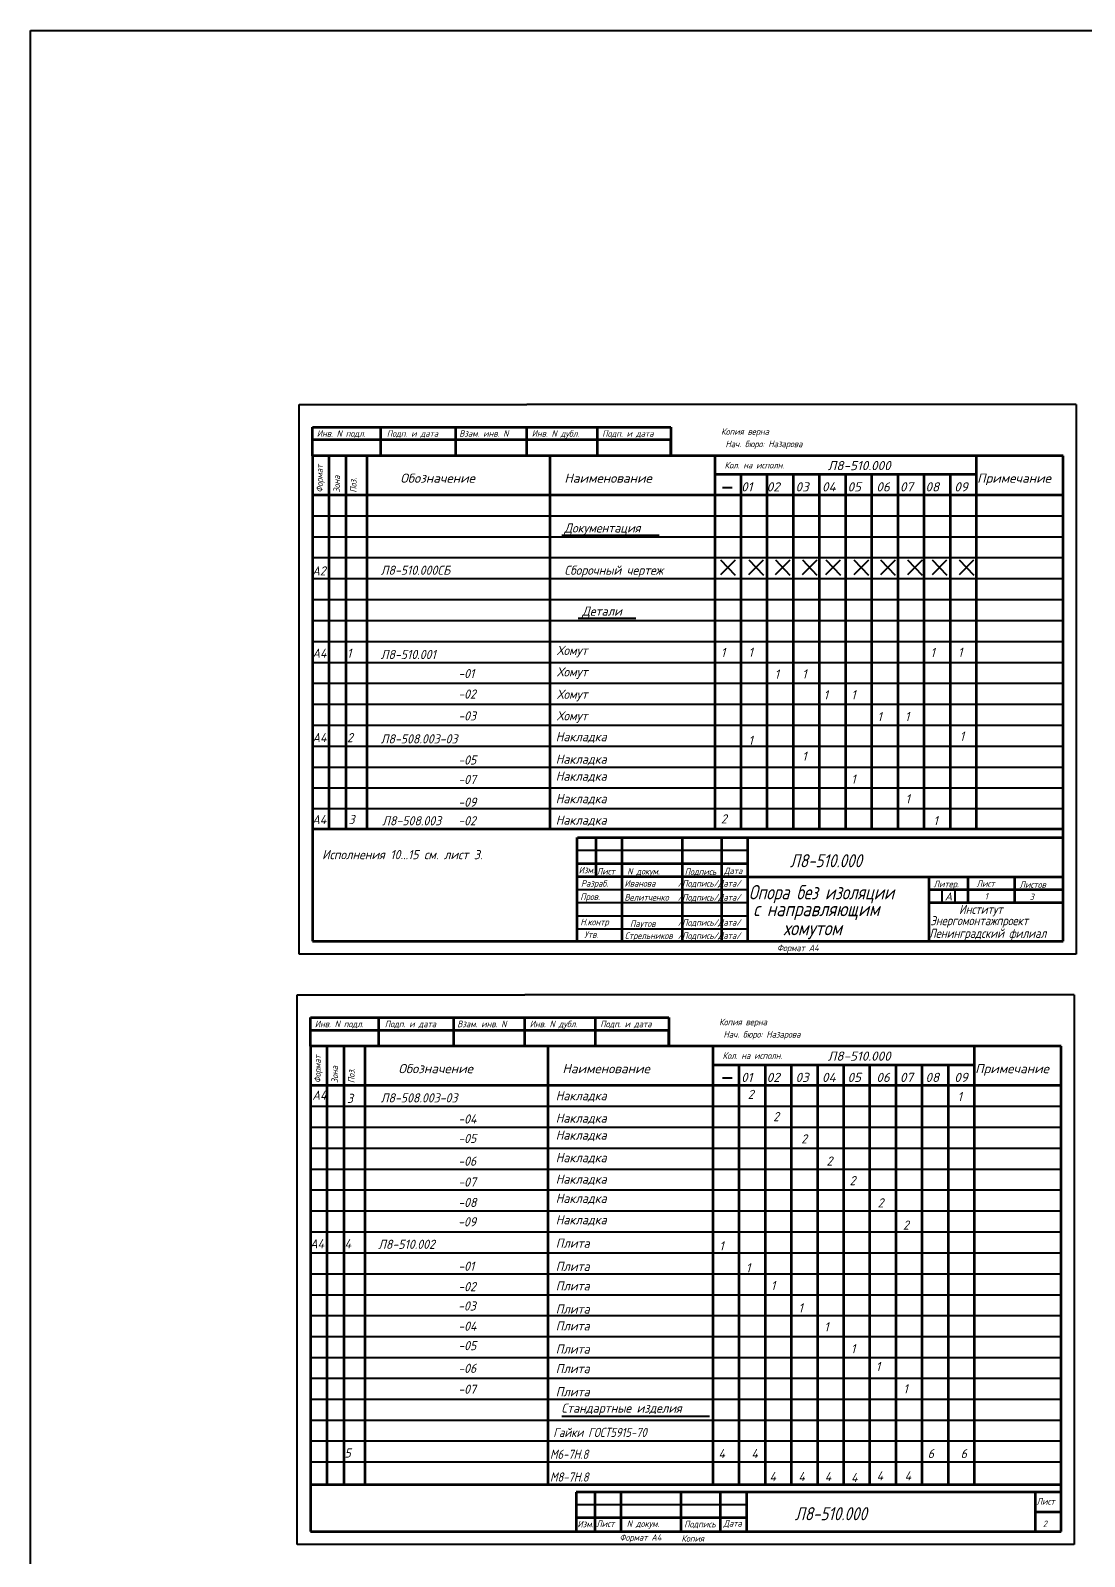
# Model space of a CAD drawing. Extents: x 2364 to 24352926, y -9422284 to 1126.
# Drawn here: x 2948 to 3351, y -209 to 374 of the extents above; entities that cross this region are included whole.
import ezdxf

# ---------------------------------------------------------------- set-up
doc = ezdxf.new("R2010")
doc.units = 0
doc.layers.add('ОСНОВНЫЕ', color=5, linetype='CONTINUOUS')
doc.layers.add('ТОНКИЕ', color=4, linetype='CONTINUOUS')
doc.styles.add('25', font='romans.shx', dxfattribs={"width": 0.8, "oblique": 15, "height": 2.5})
doc.styles.add('5', font='romans.shx', dxfattribs={"oblique": 15, "height": 3.5})

msp = doc.modelspace()

# ---------------------------------------------------------------- linework, layer by layer
at = {"layer": 'ОСНОВНЫЕ', "color": 4, "linetype": 'Continuous', "lineweight": 40}
for p, q in [((3050.453, 21.01936), (3050.453, 231.01936)), ((3050.453, 231.01936), (3137.453, 231.01936)), ((3347.453, 231.01936), (3137.453, 231.01936)), ((3347.453, 231.01936), (3347.453, 21.01936)), ((3212.26958, 199.33754), (3215.88269, 199.33754)), ((3342.453, 188.36733), (3055.453, 188.36733)), ((3150.8676, 181.11926), (3187.96482, 181.11926)), ((3342.453, 180.36733), (3055.453, 180.36733)), ((3342.453, 172.36733), (3055.453, 172.36733)), ((3217.02882, 171.57482), (3211.45013, 165.85963)), ((3211.52075, 171.64538), (3217.09944, 165.78907)), ((3227.77184, 171.57482), (3222.19316, 165.85963)), ((3222.26377, 171.64538), (3227.84246, 165.78907)), ((3237.95678, 171.57482), (3232.37809, 165.85963)), ((3232.4487, 171.64538), (3238.0274, 165.78907)), ((3248.28124, 171.57482), (3242.70255, 165.85963)), ((3242.77316, 171.64538), (3248.35186, 165.78907)), ((3257.24253, 171.57482), (3251.66385, 165.85963)), ((3251.73446, 171.64538), (3257.31315, 165.78907)), ((3267.98556, 171.57482), (3262.40687, 165.85963)), ((3262.47748, 171.64538), (3268.05618, 165.78907)), ((3278.17049, 171.57482), (3272.5918, 165.85963)), ((3272.66242, 171.64538), (3278.24111, 165.78907)), ((3288.49495, 171.57482), (3282.91626, 165.85963)), ((3282.98687, 171.64538), (3288.56557, 165.78907)), ((3297.90499, 171.57482), (3292.3263, 165.85963)), ((3292.39692, 171.64538), (3297.97561, 165.78907)), ((3308.22945, 171.57482), (3302.65076, 165.85963)), ((3302.72137, 171.64538), (3308.30007, 165.78907)), ((3342.453, 164.36733), (3055.453, 164.36733)), ((3342.453, 156.36733), (3055.453, 156.36733)), ((3342.453, 148.36733), (3055.453, 148.36733)), ((3157.03764, 149.33106), (3179.06307, 149.33106)), ((3342.453, 140.36733), (3055.453, 140.36733)), ((3342.453, 132.36733), (3055.453, 132.36733)), ((3342.453, 124.36733), (3055.453, 124.36733)), ((3342.453, 116.36733), (3055.453, 116.36733)), ((3342.453, 108.36733), (3055.453, 108.36733)), ((3342.453, 100.36733), (3055.453, 100.36733)), ((3342.453, 92.36733), (3055.453, 92.36733)), ((3342.453, 84.48054), (3055.453, 84.48054)), ((3342.453, 76.59375), (3055.453, 76.59375)), ((3347.453, 21.01936), (3050.453, 21.01936)), ((3049.69922, -204.54281), (3049.69922, 5.45719)), ((3049.69922, 5.45719), (3136.69922, 5.45719)), ((3346.69922, 5.45719), (3136.69922, 5.45719)), ((3346.69922, 5.45719), (3346.69922, -204.54281)), ((3212.26958, -26.24943), (3215.88269, -26.24943)), ((3341.69922, -37.19483), (3054.69922, -37.19483)), ((3341.69922, -45.19483), (3054.69922, -45.19483)), ((3341.69922, -53.19483), (3054.69922, -53.19483)), ((3341.69922, -61.19483), (3054.69922, -61.19483)), ((3341.69922, -69.19483), (3054.69922, -69.19483)), ((3341.69922, -77.19483), (3054.69922, -77.19483)), ((3341.69922, -85.19483), (3054.69922, -85.19483)), ((3341.69922, -93.19483), (3054.69922, -93.19483)), ((3341.69922, -101.19483), (3054.69922, -101.19483)), ((3341.69922, -109.19483), (3054.69922, -109.19483)), ((3341.69922, -117.19483), (3054.69922, -117.19483)), ((3341.69922, -125.19483), (3054.69922, -125.19483)), ((3341.69922, -133.19483), (3054.69922, -133.19483)), ((3341.69922, -141.08163), (3054.69922, -141.08163)), ((3341.69922, -149.08163), (3054.69922, -149.08163)), ((3341.69922, -157.08163), (3054.69922, -157.08163)), ((3150.81207, -155.45648), (3207.31876, -155.45648)), ((3341.69922, -165.08163), (3054.69922, -165.08163)), ((3341.69922, -173.08163), (3054.69922, -173.08163)), ((3346.69922, -204.54281), (3049.69922, -204.54281))]:
    msp.add_line(p, q, dxfattribs=at)
at = {"layer": 'ОСНОВНЫЕ', "color": 5, "linetype": 'Continuous', "lineweight": 100}
for p, q in [((3055.453, 222.36733), (3192.453, 222.36733)), ((3055.453, 222.36733), (3081.453, 222.36733)), ((3055.453, 211.36733), (3055.453, 222.36733)), ((3081.453, 222.36733), (3081.453, 211.47624)), ((3110.32388, 222.36733), (3137.32388, 222.36733)), ((3110.32388, 211.47624), (3110.32388, 222.36733)), ((3137.32388, 222.36733), (3137.32388, 211.47624)), ((3164.32388, 222.36733), (3164.32388, 211.47624)), ((3192.453, 222.36733), (3192.453, 211.47624)), ((3192.453, 217.47624), (3055.453, 217.47624)), ((3192.453, 211.47624), (3192.453, 217.47624)), ((3192.453, 211.47624), (3192.453, 217.47624)), ((3054.69922, -14.19483), (3054.69922, -3.19483)), ((3054.69922, -3.19483), (3191.69922, -3.19483)), ((3054.69922, -3.19483), (3080.69922, -3.19483)), ((3080.69922, -3.19483), (3080.69922, -14.08592)), ((3109.57009, -14.08592), (3109.57009, -3.19483)), ((3109.57009, -3.19483), (3136.57009, -3.19483)), ((3136.57009, -3.19483), (3136.57009, -14.08592)), ((3163.57009, -3.19483), (3163.57009, -14.08592)), ((3191.69922, -3.19483), (3191.69922, -14.08592)), ((3191.69922, -8.08592), (3054.69922, -8.08592)), ((3191.69922, -14.08592), (3191.69922, -8.08592)), ((3191.69922, -14.08592), (3191.69922, -8.08592))]:
    msp.add_line(p, q, dxfattribs=at)
at = {"layer": 'ОСНОВНЫЕ', "lineweight": 100}
for p, q in [((3055.453, 211.36733), (3055.453, 26.01936)), ((3342.453, 211.36733), (3055.453, 211.36733)), ((3342.453, 26.01936), (3342.453, 211.36733)), ((3055.453, 26.01936), (3342.453, 26.01936)), ((3054.69922, -14.19483), (3054.69922, -199.54281)), ((3341.69922, -14.19483), (3054.69922, -14.19483)), ((3341.69922, -199.54281), (3341.69922, -14.19483)), ((3054.69922, -199.54281), (3341.69922, -199.54281))]:
    msp.add_line(p, q, dxfattribs=at)
at = {"layer": 'ОСНОВНЫЕ', "color": 6, "lineweight": 80}
for p, q in [((3061.74748, 211.36733), (3061.74748, 68.70534)), ((3068.23834, 211.36733), (3068.23834, 68.70534)), ((3076.23834, 211.36733), (3076.23834, 68.70534)), ((3146.23834, 211.36733), (3146.23834, 68.70534)), ((3209.23834, 211.36733), (3209.23834, 68.70534)), ((3309.23834, 211.36733), (3309.23834, 68.70534)), ((3209.21412, 204.3283), (3309.40442, 204.3283)), ((3219.23834, 204.3283), (3219.23834, 68.70534)), ((3229.23834, 204.3283), (3229.23834, 68.70534)), ((3239.23834, 204.3283), (3239.23834, 68.70534)), ((3249.23834, 204.3283), (3249.23834, 68.70534)), ((3259.23834, 204.3283), (3259.23834, 68.70534)), ((3269.23834, 204.3283), (3269.23834, 68.70534)), ((3279.23834, 204.3283), (3279.23834, 68.70534)), ((3289.23834, 204.3283), (3289.23834, 68.70534)), ((3299.23834, 204.3283), (3299.23834, 68.70534)), ((3342.453, 196.36733), (3055.453, 196.36733)), ((3342.453, 68.70534), (3055.453, 68.70534)), ((3156.57766, 65.57343), (3156.57766, 26.01936)), ((3156.79506, 65.57343), (3342.53765, 65.57343)), ((3163.79506, 65.57343), (3163.79506, 50.57343)), ((3173.79506, 65.57343), (3173.79506, 26.01936)), ((3196.79506, 65.57343), (3196.79506, 26.01936)), ((3211.79506, 65.57343), (3211.79506, 26.01936)), ((3221.79506, 65.57343), (3221.79506, 26.01936)), ((3221.79506, 55.57343), (3156.88199, 55.57343)), ((3221.79506, 50.57343), (3156.88199, 50.57343)), ((3221.79506, 50.57343), (3342.14304, 50.57343)), ((3291.05958, 50.69591), (3291.05958, 26.01936)), ((3306.05958, 50.69591), (3306.05958, 40.57343)), ((3323.79506, 50.57343), (3323.79506, 40.57343)), ((3342.14304, 45.57343), (3291.79506, 45.57343)), ((3342.14304, 40.57343), (3291.79506, 40.57343)), ((3060.9937, -14.19483), (3060.9937, -181.65822)), ((3067.48456, -14.19483), (3067.48456, -181.65822)), ((3075.48456, -14.19483), (3075.48456, -181.65822)), ((3145.48456, -14.19483), (3145.48456, -181.65822)), ((3208.48456, -14.19483), (3208.48456, -181.65822)), ((3308.48456, -14.19483), (3308.48456, -181.65822)), ((3208.46034, -21.23386), (3308.65063, -21.23386)), ((3218.48456, -21.23386), (3218.48456, -181.65822)), ((3228.48456, -21.23386), (3228.48456, -181.65822)), ((3238.48456, -21.23386), (3238.48456, -181.65822)), ((3248.48456, -21.23386), (3248.48456, -181.65822)), ((3258.48456, -21.23386), (3258.48456, -181.65822)), ((3268.48456, -21.23386), (3268.48456, -181.65822)), ((3278.48456, -21.23386), (3278.48456, -181.65822)), ((3288.48456, -21.23386), (3288.48456, -181.65822)), ((3298.48456, -21.23386), (3298.48456, -181.65822)), ((3341.69922, -29.19483), (3054.69922, -29.19483)), ((3341.93151, -181.65822), (3054.93151, -181.65822)), ((3156.35124, -184.47349), (3156.35124, -199.18774)), ((3341.69922, -184.47349), (3156.35124, -184.47349)), ((3163.37295, -184.82856), (3163.37295, -199.54281)), ((3173.35124, -184.47349), (3173.35124, -199.47349)), ((3196.35124, -184.47349), (3196.35124, -199.47349)), ((3211.35124, -184.47349), (3211.35124, -199.47349)), ((3221.35124, -184.47349), (3221.35124, -199.47349)), ((3331.69922, -184.47349), (3331.69922, -199.47349)), ((3331.69922, -191.97349), (3341.69922, -191.97349)), ((3221.06445, -194.31476), (3156.15138, -194.31476))]:
    msp.add_line(p, q, dxfattribs=at)
at = {"layer": 'ОСНОВНЫЕ', "color": 4, "linetype": 'Continuous', "lineweight": 40}
msp.add_lwpolyline([(2947.71139, 373.85408), (4484.41613, 373.85408), (4484.41613, -516.43097), (2947.71139, -516.43097)], close=True, dxfattribs=at)
at = {"layer": 'ТОНКИЕ', "lineweight": 40}
for p, q in [((3221.79506, 60.57343), (3156.88199, 60.57343)), ((3221.79506, 45.57343), (3156.88199, 45.57343)), ((3296.05958, 45.69591), (3296.05958, 40.57343)), ((3301.05958, 45.69591), (3301.05958, 40.57343)), ((3221.79506, 40.57343), (3156.88199, 40.57343)), ((3221.79506, 35.57343), (3156.88199, 35.57343)), ((3221.79506, 30.57343), (3156.88199, 30.57343)), ((3221.06445, -189.31476), (3156.15138, -189.31476))]:
    msp.add_line(p, q, dxfattribs=at)

# ---------------------------------------------------------------- texts
at = {"layer": 'ОСНОВНЫЕ', "color": 4, "lineweight": 40, "style": '5', "oblique": 15}
for s, height, p in [('Обозначение', 3.5, (3089.08648, 201.10379)), ('Наименование', 3.5, (3151.79083, 201.10379)), ('Л8-510.000', 3.5, (3252.4212, 205.90378)), ('Примечание', 3.5, (3309.56307, 201.10379)), ('01', 3.5, (3219.36118, 197.78099)), ('02', 3.5, (3229.11659, 197.78099)), ('03', 3.5, (3240.1366, 197.78099)), ('04', 3.5, (3250.26617, 197.78099)), ('05', 3.5, (3260.02158, 197.78099)), ('06', 3.5, (3271.04159, 197.78099)), ('07', 3.5, (3280.05411, 197.78099)), ('08', 3.5, (3289.80952, 197.78099)), ('09', 3.5, (3300.82953, 197.78099)), ('А', 3, (3297.20355, 41.53704)), ('Л8-510.000', 3.5, (3252.4212, -19.68318)), ('Обозначение', 3.5, (3088.33269, -24.45837)), ('Наименование', 3.5, (3151.03704, -24.45837)), ('Примечание', 3.5, (3308.80928, -24.45837)), ('01', 3.5, (3219.36118, -27.80597)), ('02', 3.5, (3229.11659, -27.80597)), ('03', 3.5, (3240.1366, -27.80597)), ('04', 3.5, (3250.26617, -27.80597)), ('05', 3.5, (3260.02158, -27.80597)), ('06', 3.5, (3271.04159, -27.80597)), ('07', 3.5, (3280.05411, -27.80597)), ('08', 3.5, (3289.80952, -27.80597)), ('09', 3.5, (3300.82953, -27.80597))]:
    msp.add_text(s, height=height, dxfattribs=at).set_placement(p)
at = {"layer": 'ОСНОВНЫЕ', "color": 4, "lineweight": 40, "oblique": 15}
for s, height, style, width, p in [('Документация', 3.5, '5', 0.9, (3151.79083, 182.08415)), ('А2', 3.5, '5', 0.9, (3055.34999, 165.68899)), ('Л8-510.000СБ', 3.5, '5', 0.9, (3081.5389, 165.93373)), ('Сборочный чертеж', 3.5, '5', 0.9, (3151.79083, 165.93373)), ('Детали', 3.5, '5', 0.9, (3158.5888, 150.29595)), ('А4', 3.5, '5', 0.9, (3055.42624, 134.24474)), ('1', 3.5, '5', 0.9, (3068.70416, 134.24474)), ('Л8-510.001', 3.5, '5', 0.9, (3081.5389, 133.75561)), ('Хомут', 3.5, '5', 0.9, (3148.9277, 135.30982)), ('1', 3.5, '5', 0.9, (3211.63192, 134.52237)), ('1', 3.5, '5', 0.9, (3222.1677, 134.5823)), ('1', 3.5, '5', 0.9, (3291.73992, 134.52237)), ('1', 3.5, '5', 0.9, (3302.2757, 134.5823)), ('-01', 3.5, '5', 0.9, (3111.21779, 126.44343)), ('Хомут', 3.5, '5', 0.9, (3148.9277, 127.09633)), ('1', 3.5, '5', 0.9, (3232.17517, 126.23966)), ('1', 3.5, '5', 0.9, (3242.71095, 126.29959)), ('-02', 3.5, '5', 0.9, (3111.21779, 118.63148)), ('Хомут', 3.5, '5', 0.9, (3148.9277, 118.54058)), ('1', 3.5, '5', 0.9, (3250.91563, 118.31697)), ('1', 3.5, '5', 0.9, (3261.45142, 118.3769)), ('-03', 3.5, '5', 0.9, (3111.21779, 110.27248)), ('Хомут', 3.5, '5', 0.9, (3148.9277, 110.32709)), ('1', 3.5, '5', 0.9, (3271.45889, 110.03426)), ('1', 3.5, '5', 0.9, (3281.99467, 110.09419)), ('А4', 3.5, '5', 0.9, (3055.42624, 101.99476)), ('2', 3.5, '5', 0.9, (3068.70416, 101.99476)), ('Л8-508.003-03', 3.5, '5', 0.9, (3081.5389, 101.50563)), ('Накладка', 3.5, '5', 0.9, (3148.48536, 102.3371)), ('1', 3.5, '5', 0.9, (3302.94636, 102.53298)), ('1', 3.5, '5', 0.9, (3222.1677, 100.94942)), ('-05', 3.5, '5', 0.9, (3111.21779, 93.43752)), ('Накладка', 3.5, '5', 0.9, (3148.48536, 93.75234)), ('1', 3.5, '5', 0.9, (3242.71095, 94.85454)), ('-07', 3.5, '5', 0.9, (3111.21779, 86.0128)), ('Накладка', 3.5, '5', 0.9, (3148.48536, 87.25663)), ('1', 3.5, '5', 0.9, (3261.45142, 86.13916)), ('Накладка', 3.5, '5', 0.9, (3148.48536, 78.67188)), ('1', 3.5, '5', 0.9, (3282.19135, 78.60147)), ('-09', 3.5, '5', 0.9, (3111.21779, 77.33845)), ('А4', 3.5, '5', 0.9, (3055.33666, 70.71022)), ('3', 3.5, '5', 0.9, (3069.27278, 70.71022)), ('Л8-508.003', 3.5, '5', 0.9, (3082.10753, 70.22109)), ('-02', 3.5, '5', 0.9, (3111.21779, 70.23325)), ('Накладка', 3.5, '5', 0.9, (3148.48536, 70.46836)), ('2', 3.5, '5', 0.9, (3211.63192, 70.94896)), ('1', 3.5, '5', 0.9, (3292.8576, 70.27115)), ('Исполнения 10...15 см. лист 3.', 3.5, '5', 0.9, (3059.17682, 57.28611)), ('Кол. на исполн.', 2.5, '25', 0.8, (3212.26555, -18.99661)), ('А4', 3.5, '5', 0.9, (3055.42624, -34.6258)), ('3', 3.5, '5', 0.9, (3068.70416, -35.82176)), ('Л8-508.003-03', 3.5, '5', 0.9, (3081.5389, -35.63188)), ('Накладка', 3.5, '5', 0.9, (3148.48536, -34.80041)), ('2', 3.5, '5', 0.9, (3221.89366, -34.30511)), ('1', 3.5, '5', 0.9, (3302.10277, -35.13231)), ('-04', 3.5, '5', 0.9, (3111.21779, -43.69999)), ('Накладка', 3.5, '5', 0.9, (3148.48536, -43.38516)), ('2', 3.5, '5', 0.9, (3231.59159, -42.78367)), ('Накладка', 3.5, '5', 0.9, (3148.48536, -49.88088)), ('-05', 3.5, '5', 0.9, (3111.21779, -51.12471)), ('2', 3.5, '5', 0.9, (3242.29156, -51.29013)), ('-06', 3.5, '5', 0.9, (3111.21779, -59.79906)), ('Накладка', 3.5, '5', 0.9, (3148.48536, -58.46563)), ('2', 3.5, '5', 0.9, (3251.98948, -59.76869)), ('Накладка', 3.5, '5', 0.9, (3148.48536, -66.66915)), ('2', 3.5, '5', 0.9, (3260.82957, -67.24239)), ('-07', 3.5, '5', 0.9, (3111.21779, -67.77597)), ('-08', 3.5, '5', 0.9, (3111.21779, -75.58792)), ('Накладка', 3.5, '5', 0.9, (3148.48536, -74.01142)), ('2', 3.5, '5', 0.9, (3271.52953, -75.74885)), ('-09', 3.5, '5', 0.9, (3111.1406, -82.97184)), ('Накладка', 3.5, '5', 0.9, (3148.48536, -82.21494)), ('2', 3.5, '5', 0.9, (3281.22746, -84.22741)), ('А4', 3.5, '5', 0.9, (3054.47481, -91.35217)), ('4', 3.5, '5', 0.9, (3067.75272, -91.35217)), ('Л8-510.002', 3.5, '5', 0.9, (3080.58747, -91.57177)), ('Плита', 3.5, '5', 0.9, (3148.48536, -91.15644)), ('1', 3.5, '5', 0.9, (3211.02109, -92.17689)), ('-01', 3.5, '5', 0.9, (3111.21779, -99.93851)), ('Плита', 3.5, '5', 0.9, (3148.48536, -99.98937)), ('1', 3.5, '5', 0.9, (3221.21626, -100.53981)), ('-02', 3.5, '5', 0.9, (3111.21779, -107.75046)), ('Плита', 3.5, '5', 0.9, (3148.48536, -107.46225)), ('1', 3.5, '5', 0.9, (3230.73245, -107.34479)), ('-03', 3.5, '5', 0.9, (3111.1406, -115.13439)), ('Плита', 3.5, '5', 0.9, (3148.48536, -116.29518)), ('1', 3.5, '5', 0.9, (3241.26823, -115.8373)), ('-04', 3.5, '5', 0.9, (3111.21779, -122.85102)), ('Плита', 3.5, '5', 0.9, (3148.48536, -122.74926)), ('1', 3.5, '5', 0.9, (3251.13851, -123.08968)), ('-05', 3.5, '5', 0.9, (3111.21779, -130.27574)), ('Плита', 3.5, '5', 0.9, (3148.48536, -131.58219)), ('1', 3.5, '5', 0.9, (3261.33368, -131.4526)), ('-06', 3.5, '5', 0.9, (3111.21779, -138.95008)), ('Плита', 3.5, '5', 0.9, (3148.48536, -139.05507)), ('1', 3.5, '5', 0.9, (3270.84987, -138.25759)), ('-07', 3.5, '5', 0.9, (3111.21779, -146.927)), ('Плита', 3.5, '5', 0.9, (3148.48536, -147.888)), ('1', 3.5, '5', 0.9, (3281.38565, -146.7501)), ('Стандартные изделия', 3.5, '5', 0.9, (3150.63358, -154.15273)), ('Гайки ГОСТ5915-70', 3.5, '5', 0.8, (3147.53392, -163.43672)), ('5', 3.5, '5', 0.9, (3067.75272, -171.29995)), ('М6-7Н.8 ', 3.5, '5', 0.8, (3146.27695, -171.78601)), ('4', 3.5, '5', 0.9, (3210.68048, -171.51343)), ('4', 3.5, '5', 0.9, (3223.28148, -171.51343)), ('6', 3.5, '5', 0.9, (3290.67547, -171.51343)), ('6', 3.5, '5', 0.9, (3303.27647, -171.51343)), ('М8-7Н.8 ', 3.5, '5', 0.8, (3146.27695, -180.4699)), ('4', 3.5, '5', 0.9, (3230.21047, -180.32676)), ('4', 3.5, '5', 0.9, (3241.23528, -180.32676)), ('4', 3.5, '5', 0.9, (3251.31522, -180.32676)), ('4', 3.5, '5', 0.9, (3261.39659, -180.64106)), ('4', 3.5, '5', 0.9, (3271.16159, -180.01165)), ('4', 3.5, '5', 0.9, (3281.87144, -180.01165))]:
    msp.add_text(s, height=height, dxfattribs=dict(at, style=style, width=width)).set_placement(p)
at = {"layer": 'ТОНКИЕ', "lineweight": 40, "style": '25', "oblique": 15, "width": 0.8}
for s, height, p in [('Копия верна', 2.5, (3211.6845, 219.39655)), ('Инв. N подл.', 2.5, (3057.14547, 218.6643)), ('Подп. и дата', 2.5, (3083.90679, 218.6643)), ('Взам. инв. N', 2.5, (3111.60348, 218.6643)), ('Инв. N дубл.', 2.5, (3139.30018, 218.6643)), ('Подп. и дата', 2.5, (3166.26157, 218.6643)), ('Нач. бюро: Назарова', 2.5, (3213.35875, 214.68732)), ('Кол. на исполн.', 2.5, (3213.01933, 206.56556)), ('Изм.', 2.5, (3157.25778, 51.89049)), ('Лист', 2.5, (3164.16498, 51.43041)), ('N докум.', 2.5, (3175.83048, 51.43041)), ('Подпись', 2.5, (3197.78005, 51.27706)), ('Дата', 2.5, (3212.8224, 51.58377)), ('Разраб.', 2.5, (3158.14584, 46.7988)), ('Иванова', 2.5, (3174.77352, 46.7988)), ('/Подпись/Дата/', 2.5, (3195.15673, 46.7988)), ('Литер.', 2.5, (3292.9145, 46.58317)), ('Лист', 2.5, (3309.33128, 46.72887)), ('Листов ', 2.5, (3325.75684, 46.34105)), ('Пров.', 2.5, (3157.86876, 41.69831)), ('Велитченко', 2.5, (3174.77352, 41.4631)), ('/Подпись/Дата/', 2.5, (3195.15673, 41.4631)), ('1', 2.5, (3312.48843, 41.89948)), ('3', 2.5, (3329.61673, 41.65846)), ('Энергомонтажпроект', 3.5, (3291.67792, 32.06708)), ('Институт', 3.5, (3302.63482, 36.39444)), ('Н.контр', 2.5, (3157.90368, 32.05898)), ('Утв.', 2.5, (3159.37096, 27.23924)), ('Стрельников', 2.5, (3174.89932, 26.81131)), ('Паутов', 2.5, (3176.87512, 31.41771)), ('/Подпись/Дата/', 2.5, (3195.15673, 31.88342)), ('/Подпись/Дата/', 2.5, (3195.15673, 26.84658)), ('Ленинградский филиал', 3.5, (3291.10058, 27.22759)), ('Формат А4', 2.5, (3233.05662, 22.15029)), ('Инв. N подл.', 2.5, (3056.39169, -6.89786)), ('Подп. и дата', 2.5, (3083.153, -6.89786)), ('Взам. инв. N', 2.5, (3110.84969, -6.89786)), ('Инв. N дубл.', 2.5, (3138.54639, -6.89786)), ('Подп. и дата', 2.5, (3165.50778, -6.89786)), ('Копия верна', 2.5, (3210.93071, -6.16561)), ('Нач. бюро: Назарова', 2.5, (3212.60497, -10.87485)), ('Лист', 2.5, (3332.29362, -189.26532)), ('Изм.', 2.5, (3156.75723, -197.95131)), ('Лист', 2.5, (3163.96945, -197.80187)), ('N докум.', 2.5, (3175.63495, -197.80187)), ('Подпись', 2.5, (3197.58451, -197.95523)), ('Дата', 2.5, (3212.62687, -197.64851)), ('2', 2.5, (3334.66176, -197.8696)), ('Формат А4', 2.5, (3172.88433, -203.05326))]:
    msp.add_text(s, height=height, dxfattribs=at).set_placement(p)
for s, p in [('Формат', (3059.45602, 197.31445)), ('Зона', (3066.02986, 197.31445)), ('Поз.', (3072.35086, 197.31445)), ('Формат', (3058.70224, -28.24771)), ('Зона', (3065.27607, -28.24771)), ('Поз.', (3071.59707, -28.24771))]:
    msp.add_text(s, height=2.5, rotation=90, dxfattribs=at).set_placement(p)
at = {"layer": 'ТОНКИЕ', "lineweight": 80, "style": '25', "oblique": 15}
for s, height, width, p in [('Л8-510.000', 5, 0.8, (3237.99187, 54.20802)), ('Опора без изоляции', 5.5, 0.75, (3222.27574, 41.93506)), (' с направляющим', 5.5, 0.8, (3221.07111, 35.51836)), ('хомутом', 5.5, 0.8, (3235.52621, 28.22164)), ('Л8-510.000', 5, 0.8, (3239.86902, -195.23915))]:
    msp.add_text(s, height=height, dxfattribs=dict(at, width=width)).set_placement(p)
at = {"layer": 'ТОНКИЕ', "style": '25', "oblique": 15, "width": 0.8}
msp.add_text('Копия', height=2.5, dxfattribs=at).set_placement((3196.51543, -203.46211))

doc.saveas('drawing.dxf')
